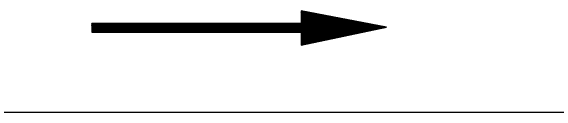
# Model space of a CAD drawing. Extents: x 539033 to 804858, y 468425 to 1263560.
# Drawn here: x 728751 to 735568, y 512439 to 513700 of the extents above; entities that cross this region are included whole.
import ezdxf

# ---------------------------------------------------------------- set-up
doc = ezdxf.new("R2010")
doc.units = 0
doc.header["$LTSCALE"] = 1000
doc.header["$MEASUREMENT"] = 0
doc.linetypes.add('DASH', pattern=[0.35, 0.25, -0.1])
doc.layers.get('0').update_dxf_attribs({"linetype": 'CONTINUOUS'})
doc.layers.add('摄像头', color=7, linetype='CONTINUOUS')
doc.layers.add('虛線', color=7, linetype='DASH')

# ---------------------------------------------------------------- blocks, each defined once
blk = doc.blocks.new('A$C6B1D6D7B')
at = {"lineweight": 25, "ltscale": 100}
h = blk.add_hatch(dxfattribs=at)
h.set_pattern_fill('ANSI31', color=3, scale=30, angle=91, style=0)
h.paths.add_polyline_path([(710, 2798), (340, 4573), (0, 2798)])
h.paths.add_polyline_path([(261, 2798), (261, -1560), (442, -1560), (442, 2798)])
at = {"color": 0, "linetype": 'Continuous'}
for points in [[(710, 2798), (340, 4573), (0, 2798)], [(261, 2798), (261, -1560), (442, -1560), (442, 2798)]]:
    blk.add_lwpolyline(points, close=True, dxfattribs=at)

msp = doc.modelspace()

# ---------------------------------------------------------------- linework, layer by layer
at = {"layer": '摄像头', "color": 2, "lineweight": 25, "ltscale": 100}
msp.add_line((697102.9, 512438.8), (747045.2, 512438.8), dxfattribs=at)

# ---------------------------------------------------------------- block references
at = {"layer": '虛線', "color": 3, "linetype": 'ByBlock', "xscale": 0.5999999999767169, "yscale": 0.5999999999767169, "zscale": 0.6, "rotation": 270}
msp.add_blockref('A$C6B1D6D7B', (730696.6, 513700.4), dxfattribs=at)

doc.saveas('drawing.dxf')
